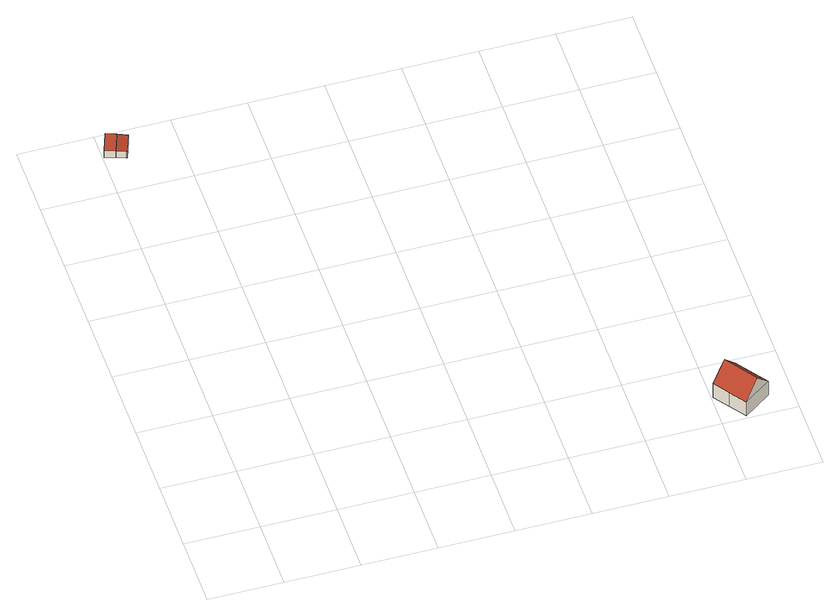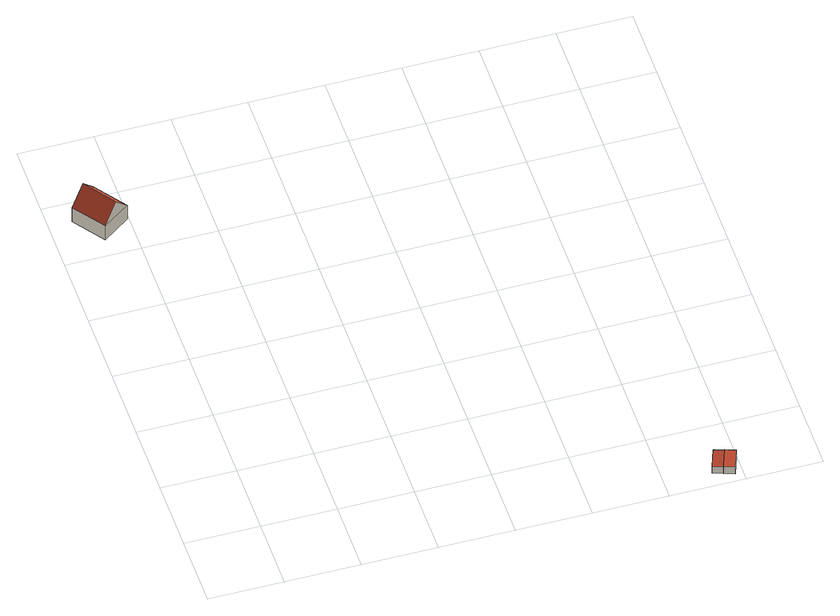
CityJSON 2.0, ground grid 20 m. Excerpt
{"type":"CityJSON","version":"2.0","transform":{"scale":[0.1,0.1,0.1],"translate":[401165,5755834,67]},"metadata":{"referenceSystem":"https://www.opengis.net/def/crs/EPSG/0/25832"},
"CityObjects":{
"building1":{"type":"Building","attributes":{"Gemeindeschluessel":"05515000","Geometrietyp2DReferenz":"3000","function":"31001_1310","roofType":"1000","measuredHeight":2.46},"geometry":[{"type":"Solid","lod":"2","boundaries":[[[[0,1,2,3]],[[4,5,1,0]],[[6,7,5,4]],[[3,2,7,6]],[[6,4,0,3]],[[1,5,7,2]]]],"semantics":{"surfaces":[{"type":"WallSurface"},{"type":"RoofSurface"},{"type":"GroundSurface"}],"values":[[0,0,0,0,1,2]]}}]},
"building2":{"type":"Building","attributes":{"Gemeindeschluessel":"05515000","Geometrietyp2DReferenz":"3000","function":"31001_1310","roofType":"2100","measuredHeight":2.29},"geometry":[{"type":"Solid","lod":"2","boundaries":[[[[8,9,10,11]],[[12,13,9,8]],[[14,15,13,12]],[[16,17,15,14]],[[18,19,17,16]],[[11,10,19,18]],[[16,14,12,8,11,18]],[[9,13,15,17,19,10]]]],"semantics":{"surfaces":[{"type":"WallSurface"},{"type":"RoofSurface"},{"type":"GroundSurface"}],"values":[[0,0,0,0,0,0,1,2]]}}]},
"building3":{"type":"Building","attributes":{"Gemeindeschluessel":"05515000","Geometrietyp2DReferenz":"3000","function":"31001_1000","roofType":"3100","measuredHeight":9.91},"address":[{"country":"Germany","locality":"Münster","thoroughfareNumber":"319","thoroughfareName":"Dingbängerweg"}],"geometry":[{"type":"Solid","lod":"2","boundaries":[[[[20,21,22,23]],[[24,25,21,20]],[[26,27,25,24]],[[28,29,27,26]],[[30,31,29,28]],[[23,22,31,30]],[[32,33,23,30]],[[24,20,33,32,28,26]],[[32,30,28]],[[33,20,23]],[[21,25,27,29,31,22]]]],"semantics":{"surfaces":[{"type":"WallSurface"},{"type":"RoofSurface"},{"type":"GroundSurface"}],"values":[[0,0,0,0,0,0,1,1,0,0,2]]}}]}
},
"vertices":[
[2,1323,34],[2,1323,9],[30,1313,9],[30,1313,34],[22,1378,34],[22,1378,9],[50,1368,34],[50,1368,9],
[50,1368,33],[50,1368,10],[30,1313,10],[30,1313,33],[77,1358,31],[77,1358,10],[57,1303,31],[57,1303,10],[54,1304,32],[54,1304,10],[55,1305,32],[55,1305,10],
[1264,8,54],[1264,8,5],[1338,60,5],[1338,60,54],[1264,9,54],[1264,9,5],[1234,51,54],[1234,51,5],[1204,93,54],[1204,93,5],[1277,145,54],[1277,145,5],[1241,119,104],[1301,34,104]
]}
